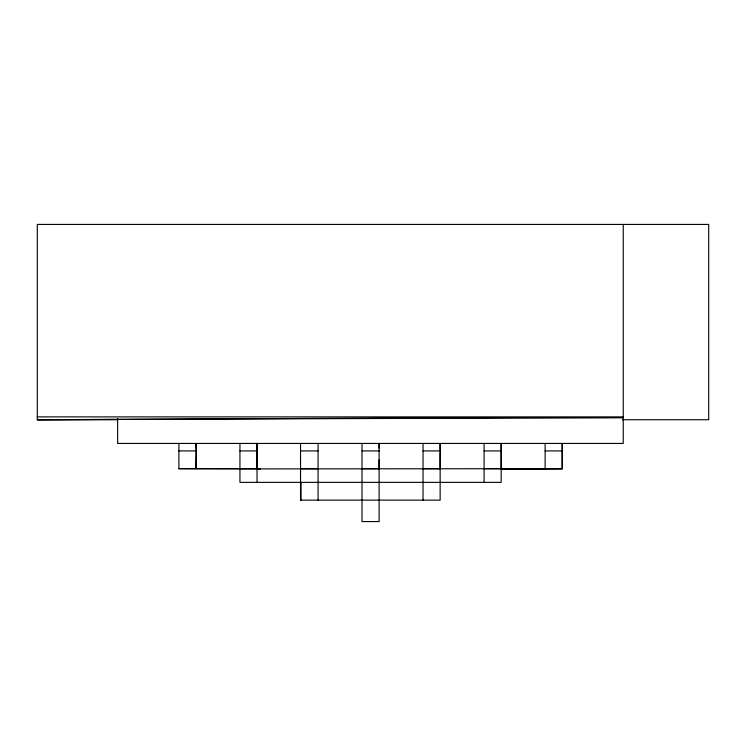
<?xml version="1.0" encoding="UTF-8"?>
<svg xmlns="http://www.w3.org/2000/svg" width="746" height="746" viewBox="0 0 746 746"><rect width="100%" height="100%" fill="white"/><g stroke="black" fill="none" stroke-linecap="round" stroke-linejoin="round"><path stroke-width="1.12" d="M239.942 468.786L178.9 468.693L178.9 443.441M196.44 450.92L195.993 468.693L195.993 443.441L196.44 450.92L178.9 450.92M257.034 482.364L257.034 443.441L257.034 468.693L178.9 468.693M379.108 448.076L379.108 443.441L379.108 468.693L362.015 468.693M440.14 450.388L440.14 443.441L440.14 468.693L423.047 468.693M239.942 443.441L239.942 482.364L501.172 482.364L501.172 443.441L501.172 468.693L484.089 468.693M562.214 468.693L562.214 443.441L562.214 468.693L501.172 468.926L562.214 468.693L513.845 468.814M545.121 443.441L545.121 468.693L239.942 468.926M513.901 468.796L545.121 468.693M257.034 468.926L260.522 468.926M37.3 416.883L623.246 416.883L37.3 419.737L37.3 224.425L708.7 224.425L708.7 419.737L622.444 419.737M464.917 417.62L623.246 417.62L37.3 419.737L117.868 419.737L117.803 419.038M239.942 450.92L257.473 450.92M300.535 450.92L318.066 450.92M362.015 450.92L379.546 450.92M423.047 450.92L440.588 450.92M484.089 450.92L501.62 450.92M545.121 450.92L562.661 450.92M300.535 468.693L318.066 468.693M623.246 224.425L623.246 443.441L117.654 443.441L117.654 418.739M484.089 443.441L484.089 482.364M440.14 452.71L440.14 500.137L300.535 500.137L300.535 443.441M423.047 443.441L423.047 500.137M379.108 459.657L379.108 521.575L362.015 521.575L362.015 443.441M318.066 443.441L318.066 500.137M300.974 482.364L300.974 500.137"/></g></svg>
